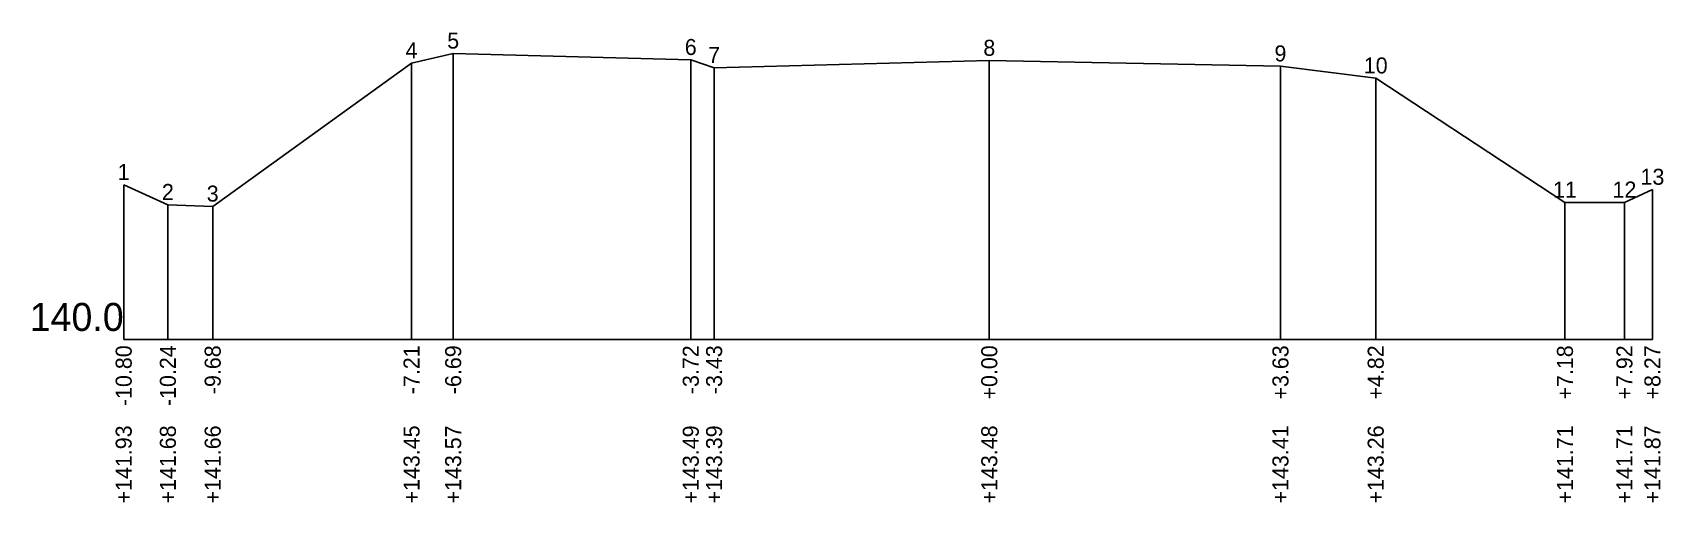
# Model space of a CAD drawing. Header units: metres. Extents: x -11.9 to 8.4, y -2 to 3.8.
import ezdxf
from ezdxf.enums import TextEntityAlignment as Align

# ---------------------------------------------------------------- set-up
doc = ezdxf.new("R2010")
doc.units = ezdxf.units.M

msp = doc.modelspace()

# ---------------------------------------------------------------- linework, layer by layer
for p, q in [((-6.686, 3.57), (-6.686, 0)), ((-3.723, 3.49), (-3.723, 0)), ((0, 3.48), (0, 0)), ((-7.205, 3.45), (-7.205, 0)), ((-3.432, 3.39), (-3.432, 0)), ((3.631, 3.41), (3.631, 0)), ((4.819, 3.26), (4.819, 0)), ((-10.795, 1.93), (-10.795, 0)), ((8.27, 1.87), (8.27, 0)), ((-10.244, 1.68), (-10.244, 0)), ((-9.685, 1.66), (-9.685, 0)), ((7.179, 1.71), (7.179, 0)), ((7.921, 1.71), (7.921, 0)), ((-10.795, 0), (-10.244, 0)), ((-10.244, 0), (-9.685, 0)), ((-9.685, 0), (-7.205, 0)), ((-7.205, 0), (-6.686, 0)), ((-6.686, 0), (-3.723, 0)), ((-3.723, 0), (-3.432, 0)), ((-3.432, 0), (0, 0)), ((0, 0), (3.631, 0)), ((3.631, 0), (4.819, 0)), ((4.819, 0), (7.179, 0)), ((7.179, 0), (7.921, 0)), ((7.921, 0), (8.27, 0))]:
    msp.add_line(p, q)
msp.add_lwpolyline([(-10.795, 1.93), (-10.244, 1.68), (-9.685, 1.66), (-7.205, 3.45), (-6.686, 3.57), (-3.723, 3.49), (-3.432, 3.39), (0, 3.48), (3.631, 3.41), (4.819, 3.26), (7.179, 1.71), (7.921, 1.71), (8.27, 1.87)])

# ---------------------------------------------------------------- texts
for s, p in [('4', (-7.205, 3.45)), ('5', (-6.686, 3.57)), ('6', (-3.723, 3.49)), ('8', (0, 3.48)), ('9', (3.631, 3.41)), ('7', (-3.432, 3.39)), ('10', (4.819, 3.26)), ('1', (-10.795, 1.93)), ('13', (8.27, 1.87)), ('2', (-10.244, 1.68)), ('3', (-9.685, 1.66)), ('11', (7.179, 1.71)), ('12', (7.921, 1.71))]:
    msp.add_text(s, height=0.2).set_placement(p, align=Align.BOTTOM_CENTER)
msp.add_text('140.0', height=0.35).set_placement((-10.795, 0), align=Align.BOTTOM_RIGHT)
for s, p in [('-10.80 ', (-10.795, 0)), ('-10.24 ', (-10.244, 0)), ('-9.68 ', (-9.685, 0)), ('-7.21 ', (-7.205, 0)), ('-6.69 ', (-6.686, 0)), ('-3.72 ', (-3.723, 0)), ('-3.43 ', (-3.432, 0)), ('+0.00 ', (0, 0)), ('+3.63 ', (3.631, 0)), ('+4.82 ', (4.819, 0)), ('+7.18 ', (7.179, 0)), ('+7.92 ', (7.921, 0)), ('+8.27 ', (8.27, 0)), ('+141.93 ', (-10.795, -1)), ('+141.68 ', (-10.244, -1)), ('+141.66 ', (-9.685, -1)), ('+143.45 ', (-7.205, -1)), ('+143.57 ', (-6.686, -1)), ('+143.49 ', (-3.723, -1)), ('+143.39 ', (-3.432, -1)), ('+143.48 ', (0, -1)), ('+143.41 ', (3.631, -1)), ('+143.26 ', (4.819, -1)), ('+141.71 ', (7.179, -1)), ('+141.71 ', (7.921, -1)), ('+141.87 ', (8.27, -1))]:
    msp.add_text(s, height=0.2, rotation=90).set_placement(p, align=Align.MIDDLE_RIGHT)

doc.saveas('drawing.dxf')
